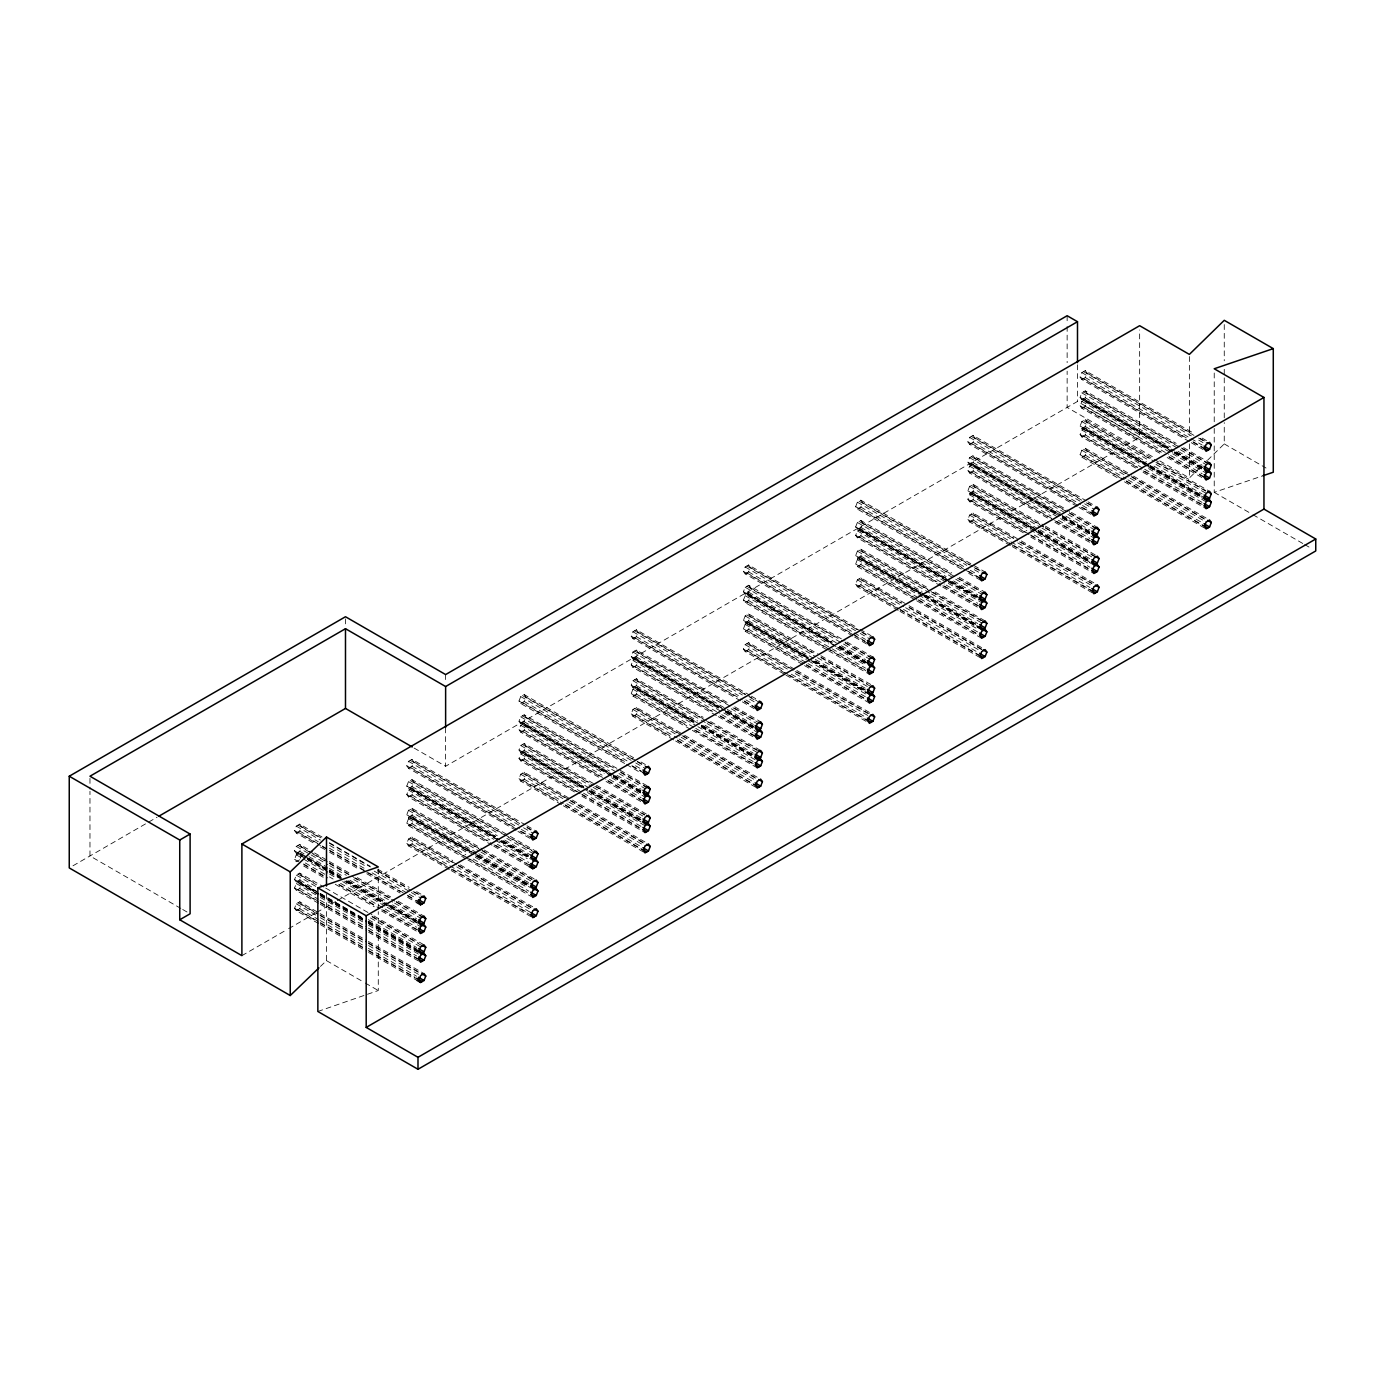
<?xml version="1.0" encoding="UTF-8"?>
<svg xmlns="http://www.w3.org/2000/svg" width="1385" height="1385" viewBox="0 0 1385 1385"><rect width="100%" height="100%" fill="white"/><g stroke="black" fill="none" stroke-linecap="round" stroke-linejoin="round"><path stroke-width="0.75" stroke-dasharray="5 3.75" d="M312.975 842.686L296.286 833.043L294.555 830.584L296.286 826.135L299.731 824.144L321.995 837.007M296.286 833.043L299.731 831.052L301.463 826.603L299.731 824.144M327.812 871.511L296.286 853.298L294.555 850.84L296.286 846.391L299.731 844.4L312.716 851.896M299.731 859.756L296.286 861.747L294.555 859.289L296.286 854.839L299.731 852.848L307.158 857.142M296.286 853.298L299.731 851.308L301.463 846.858L299.731 844.4M300.303 858.284L301.463 855.307L299.731 852.848M318.55 894.866L296.286 882.003L294.555 879.544L296.286 875.095L299.731 873.104L323.848 887.041M318.55 903.314L296.286 890.468L294.555 888.01L296.286 883.561L299.731 881.553L318.29 892.269M296.286 882.003L299.731 880.012L301.463 875.562L299.731 873.104M296.286 890.468L299.731 888.46L301.463 884.011L299.731 881.553M318.55 923.57L296.286 910.707L294.555 908.266L296.286 903.816L299.731 901.808L318.29 912.525M296.286 910.707L299.731 908.716L301.463 904.267L299.731 901.808M516.103 830.377L408.506 768.26L406.774 765.801L408.506 761.352L411.951 759.361L525.123 824.698M408.506 768.26L411.951 766.269L413.682 761.819L411.951 759.361M497.544 839.933L408.506 788.515L406.774 786.057L408.506 781.607L411.951 779.616L508.433 835.311M491.987 845.162L408.506 796.964L406.774 794.505L408.506 790.056L411.951 788.065L495.432 836.263M408.506 788.515L411.951 786.524L413.682 782.075L411.951 779.616M408.506 796.964L411.951 794.973L413.682 790.523L411.951 788.065M473.428 854.701L408.506 817.219L406.774 814.761L408.506 810.312L411.951 808.321L482.447 849.022M466.018 858.873L408.506 825.668L406.774 823.209L408.506 818.76L411.951 816.769L476.89 854.268M408.506 817.219L411.951 815.228L413.682 810.779L411.951 808.321M408.506 825.668L411.951 823.677L413.682 819.227L411.951 816.769M449.311 869.486L408.506 845.923L406.774 843.465L408.506 839.016L411.951 837.025L452.774 860.587M408.506 845.923L411.951 843.932L413.682 839.483L411.951 837.025M624.618 763.447L520.725 703.476L518.994 701.018L520.725 696.568L524.171 694.56L633.637 757.768M520.725 703.476L524.171 701.468L525.902 697.019L524.171 694.56M611.633 776.206L520.725 723.714L518.994 721.273L520.725 716.824L524.171 714.816L648.474 786.593M598.632 777.158L520.725 732.18L518.994 729.722L520.725 725.273L524.171 723.282L613.226 774.682M520.725 723.714L524.171 721.723L525.902 717.274L524.171 714.816M520.725 732.18L524.171 730.189L525.902 725.74L524.171 723.282M581.942 787.771L520.725 752.436L518.994 749.977L520.725 745.528L524.171 743.537L594.667 784.239M574.515 791.943L520.725 760.884L518.994 758.426L520.725 753.977L524.171 751.986L583.535 786.264M520.725 752.436L524.171 750.428L525.902 745.978L524.171 743.537M520.725 760.884L524.171 758.893L525.902 754.444L524.171 751.986M561.531 804.702L520.725 781.14L518.994 778.682L520.725 774.232L524.171 772.241L570.551 799.024M520.725 781.14L524.171 779.149L525.902 774.7L524.171 772.241M740.542 700.81L632.945 638.675L631.214 636.217L632.945 631.768L636.39 629.777L749.562 695.114M632.945 638.675L636.39 636.684L638.121 632.235L636.39 629.777M718.278 708.202L632.945 658.931L631.214 656.473L632.945 652.023L636.39 650.032L727.298 702.524M716.426 715.595L632.945 667.38L631.214 664.921L632.945 660.472L636.39 658.481L725.446 709.899M632.945 658.931L636.39 656.94L638.121 652.491L636.39 650.032M632.945 667.38L636.39 665.389L638.121 660.939L636.39 658.481M694.162 722.987L632.945 687.635L631.214 685.177L632.945 680.727L636.39 678.737L703.182 717.309M690.457 729.306L632.945 696.101L631.214 693.643L632.945 689.193L636.39 687.185L695.755 721.464M632.945 687.635L636.39 685.644L638.121 681.195L636.39 678.737M632.945 696.101L636.39 694.093L638.121 689.643L636.39 687.185M673.751 739.919L632.945 716.339L631.214 713.898L632.945 709.449L636.39 707.441L682.77 734.223M632.945 716.339L636.39 714.348L638.121 709.899L636.39 707.441M852.762 636.009L745.165 573.892L743.433 571.434L745.165 566.984L748.61 564.993L858.077 628.184M745.165 573.892L748.61 571.901L750.341 567.452L748.61 564.993M836.073 646.622L745.165 594.148L743.433 591.689L745.165 587.24L748.61 585.249L845.092 640.943M826.793 649.721L745.165 602.596L743.433 600.138L745.165 595.688L748.61 593.698L832.091 641.896M745.165 594.148L748.61 592.157L750.341 587.707L748.61 585.249M745.165 602.596L748.61 600.605L750.341 596.156L748.61 593.698M810.087 660.333L745.165 622.852L743.433 620.393L745.165 615.944L748.61 613.953L819.106 654.655M802.677 664.506L745.165 631.3L743.433 628.842L745.165 624.393L748.61 622.402L807.974 656.68M745.165 622.852L748.61 620.861L750.341 616.412L748.61 613.953M745.165 631.3L748.61 629.309L750.341 624.86L748.61 622.402M784.118 674.045L745.165 651.556L743.433 649.098L745.165 644.648L748.61 642.657L794.99 669.44M745.165 651.556L748.61 649.565L750.341 645.116L748.61 642.657M961.277 569.079L857.384 509.091L855.653 506.65L857.384 502.201L860.829 500.193L985.133 571.97M857.384 509.091L860.829 507.1L862.561 502.651L860.829 500.193M946.422 580.765L857.384 529.347L855.653 526.906L857.384 522.457L860.829 520.448L951.737 572.94M940.865 586.011L857.384 537.813L855.653 535.354L857.384 530.905L860.829 528.914L949.885 580.315M857.384 529.347L860.829 527.356L862.561 522.907L860.829 520.448M857.384 537.813L860.829 535.805L862.561 531.355L860.829 528.914M922.306 595.55L857.384 558.068L855.653 555.61L857.384 551.161L860.829 549.17L927.621 587.725M914.896 599.722L857.384 566.517L855.653 564.059L857.384 559.609L860.829 557.618L923.916 594.026M857.384 558.068L860.829 556.06L862.561 551.611L860.829 549.17M857.384 566.517L860.829 564.526L862.561 560.077L860.829 557.618M898.19 610.335L857.384 586.773L855.653 584.314L857.384 579.865L860.829 577.874L907.21 604.639M857.384 586.773L860.829 584.782L862.561 580.332L860.829 577.874M1077.201 506.443L969.604 444.308L967.873 441.85L969.604 437.4L973.049 435.409L1086.221 500.747M969.604 444.308L973.049 442.317L974.78 437.868L973.049 435.409M1054.937 513.835L969.604 464.564L967.873 462.105L969.604 457.656L973.049 455.665L1069.532 511.359M1047.51 518.007L969.604 473.012L967.873 470.554L969.604 466.104L973.049 464.113L1060.252 514.458M969.604 464.564L973.049 462.573L974.78 458.123L973.049 455.665M969.604 473.012L973.049 471.021L974.78 466.572L973.049 464.113M1034.526 530.767L969.604 493.268L967.873 490.809L969.604 486.36L973.049 484.369L1043.546 525.071M1023.394 532.792L969.604 501.716L967.873 499.275L969.604 494.826L973.049 492.818L1036.136 529.243M969.604 493.268L973.049 491.277L974.78 486.827L973.049 484.369M969.604 501.716L973.049 499.725L974.78 495.276L973.049 492.818M1010.409 545.552L969.604 521.972L967.873 519.531L969.604 515.082L973.049 513.073L1019.429 539.856M969.604 521.972L973.049 519.981L974.78 515.532L973.049 513.073M1189.421 441.642L1081.823 379.525L1080.092 377.066L1081.823 372.617L1085.269 370.626L1194.736 433.817M1081.823 379.525L1085.269 377.534L1087 373.084L1085.269 370.626M1172.731 452.254L1081.823 399.78L1080.092 397.322L1081.823 392.873L1085.269 390.882L1176.177 443.356M1159.73 453.224L1081.823 408.229L1080.092 405.77L1081.823 401.321L1085.269 399.33L1174.324 450.748M1081.823 399.78L1085.269 397.789L1087 393.34L1085.269 390.882M1081.823 408.229L1085.269 406.238L1087 401.788L1085.269 399.33M1146.745 465.966L1081.823 428.484L1080.092 426.026L1081.823 421.577L1085.269 419.586L1209.572 491.346M1135.613 467.991L1081.823 436.933L1080.092 434.474L1081.823 430.025L1085.269 428.034L1148.355 464.46M1081.823 428.484L1085.269 426.493L1087 422.044L1085.269 419.586M1081.823 436.933L1085.269 434.942L1087 430.493L1085.269 428.034M1117.072 477.548L1081.823 457.188L1080.092 454.73L1081.823 450.281L1085.269 448.29L1131.649 475.072M1081.823 457.188L1085.269 455.198L1087 450.748L1085.269 448.29M1159.747 460.893L1189.369 477.998L1201.505 466.139M1207.564 460.218L1224.253 443.91L1224.253 422.598M320.454 966.436L326.496 960.636L326.496 892.442M72.989 865.781L157.111 817.202M414.098 748.056L445.624 766.269L1077.495 401.442L1139.647 437.331L1139.647 329.994M241.89 955.65L286.782 929.733M288.651 928.642L314.845 913.529M316.715 912.455L335.412 901.652M337.282 900.579L1139.647 437.331M317.857 1011.466L378.278 990.535L378.278 911.676M1214.229 428.415L1214.229 492.35L1263.103 475.696M1224.253 443.91L1266.011 468.026M1202.145 438.11L1209.572 442.386M1087 373.084L1192.745 434.128M1200.172 438.422L1205.729 441.625M1083.537 371.613L1196.709 436.95M1198.562 438.024L1207.841 443.39M1081.823 372.617L1191.273 435.808M1198.7 440.101L1206.127 444.377M1085.269 377.534L1189.161 437.504M1191.013 438.578L1202.145 445.018M1083.537 378.52L1191.152 440.655M1193.004 441.728L1204.136 448.151M1080.092 377.066L1185.837 438.127M1193.264 442.404L1204.396 448.827M1191.273 442.715L1206.127 451.285M1183.604 447.649L1209.572 462.642M1087 393.34L1179.76 446.888M1181.613 447.961L1207.582 462.954M1083.537 391.868L1180.02 447.58M1181.872 448.636L1207.841 463.646M1081.823 392.873L1206.127 464.633M1085.269 397.789L1170.619 447.061M1178.029 451.337L1202.145 465.256M1176.177 451.822L1202.145 466.814M1083.537 398.776L1168.888 448.048M1176.315 452.341L1204.136 468.407M1080.092 397.322L1172.853 450.869M1174.705 451.943L1204.396 469.082M1087 401.788L1172.333 451.06M1174.186 452.133L1202.024 468.199M1083.537 400.317L1172.593 451.735M1174.445 452.808L1205.989 471.021M1174.584 453.328L1206.127 471.541M1081.823 401.321L1170.862 452.739M1172.731 453.813L1206.127 473.081M1085.269 406.238L1168.75 454.436M1170.619 455.509L1202.145 473.722M1083.537 407.225L1161.461 452.22M1168.888 456.496L1204.136 476.856M1080.092 405.77L1161.721 452.895M1169.148 457.188L1204.396 477.531M1167.157 457.5L1206.127 479.989M1152.337 456.617L1067.142 407.432L1067.142 371.18M1214.229 492.35L1251.157 513.662M1252.992 514.735L1302.835 543.509M1304.67 544.565L1312.062 548.824M1087 422.044L1150.069 458.452M1157.496 462.746L1205.729 490.584M1083.537 420.573L1154.051 461.292M1155.904 462.348L1207.841 492.35M1081.823 421.577L1148.598 460.132M1156.025 464.425L1206.127 493.337M1085.269 426.493L1146.486 461.828M1153.913 466.122L1202.145 493.978M1150.208 465.533L1202.145 495.518M1083.537 427.48L1148.477 464.979M1150.329 466.052L1204.136 497.111M1080.092 426.026L1204.396 497.786M1087 430.493L1148.217 465.845M1150.069 466.918L1202.024 496.903M1083.537 429.038L1148.477 466.52M1150.329 467.593L1205.989 499.725M1148.598 467.039L1206.127 500.245M1081.823 430.025L1141.188 464.304M1148.598 468.597L1206.127 501.803M1085.269 434.942L1142.781 468.147M1144.633 469.221L1202.145 502.426M1083.537 435.946L1137.345 467.005M1144.772 471.281L1204.136 505.56M1080.092 434.474L1141.309 469.827M1143.162 470.9L1204.396 506.252M1143.041 472.285L1206.127 508.693M1133.501 476.146L1209.572 520.05M1087 450.748L1129.658 475.384M1131.528 476.457L1205.729 519.306M1083.537 449.294L1129.918 476.059M1131.787 477.133L1207.841 521.054M1081.823 450.281L1128.204 477.063M1130.056 478.137L1206.127 522.058M1085.269 455.198L1126.092 478.76M1127.944 479.833L1202.145 522.682M1083.537 456.184L1124.36 479.764M1126.213 480.837L1204.136 525.815M1080.092 454.73L1124.62 480.439M1126.472 481.513L1204.396 526.508M1124.481 481.824L1206.127 528.949M1088.073 501.82L1097.353 507.17M974.78 437.868L1080.525 498.929M1087.952 503.205L1091.657 505.352M971.318 436.413L1084.49 501.751M1086.342 502.824L1091.917 506.027M969.604 437.4L1082.776 502.738M1084.628 503.811L1093.908 509.178M973.049 442.317L1080.664 504.452M1082.516 505.508L1089.926 509.801M971.318 443.321L1075.227 503.292M1082.637 507.585L1091.917 512.935M967.873 441.85L1079.192 506.131M1081.044 507.187L1092.176 513.627M1079.053 507.516L1093.908 516.068M1071.384 512.433L1097.353 527.425M974.78 458.123L1067.541 511.671M1069.393 512.744L1095.362 527.754M971.318 456.669L1067.8 512.363M1069.653 513.437L1095.622 528.429M969.604 457.656L1066.069 513.35M1067.922 514.424L1093.908 529.434M973.049 462.573L1063.957 515.064M1065.809 516.12L1089.926 530.057M1062.105 515.532L1089.926 531.598M971.318 463.559L1060.373 514.978M1062.226 516.051L1091.917 533.19M967.873 462.105L1060.633 515.67M1062.485 516.744L1092.176 533.883M974.78 466.572L1056.409 513.697M1063.836 517.99L1089.805 532.983M971.318 465.118L1060.373 516.536M1062.226 517.609L1093.769 535.805M1062.364 518.128L1093.908 536.324M969.604 466.104L1093.908 537.882M973.049 471.021L1050.973 516.016M1058.4 520.293L1089.926 538.505M971.318 472.025L1054.816 520.223M1056.668 521.297L1091.917 541.639M967.873 470.554L1053.206 519.825M1055.076 520.899L1092.176 542.331M1054.937 522.284L1093.908 544.79M1045.398 526.144L1097.353 556.147M974.78 486.827L1043.424 526.456M1045.277 527.529L1095.362 556.458M971.318 485.373L1043.684 527.148M1045.536 528.222L1095.622 557.134M969.604 486.36L1040.1 527.062M1041.953 528.135L1093.908 558.138M973.049 491.277L1037.988 528.776M1039.841 529.832L1089.926 558.761M1037.988 530.317L1089.926 560.302M971.318 492.281L1036.257 529.762M1038.109 530.836L1091.917 561.894M967.873 490.809L1030.942 527.235M1038.369 531.511L1092.176 562.587M974.78 495.276L1035.997 530.628M1037.85 531.702L1089.805 561.687M971.318 493.822L1030.7 528.101M1032.552 529.174L1090.064 562.379M1036.378 531.84L1093.908 565.045M969.604 494.826L1090.185 564.439M973.049 499.725L1026.856 530.801M1034.266 535.077L1089.926 567.209M971.318 500.729L1028.83 533.935M1030.7 535.008L1091.917 570.36M967.873 499.275L1029.09 534.61M1030.942 535.683L1092.176 571.035M1030.821 537.068L1093.908 573.494M1021.282 540.929L1097.353 584.851M974.78 515.532L1013.733 538.038M1021.161 542.314L1091.657 583.016M971.318 514.077L1017.698 540.86M1019.568 541.933L1095.622 585.838M969.604 515.082L1010.409 538.644M1017.836 542.92L1093.908 586.842M973.049 519.981L1089.926 587.465M971.318 520.985L1012.141 544.547M1013.993 545.621L1091.917 590.599M967.873 519.531L1010.548 544.166M1012.4 545.223L1092.176 591.291M1012.262 546.608L1093.908 593.749M862.561 502.651L973.88 566.932M975.732 567.988L983.142 572.282M859.098 501.197L972.27 566.534M974.122 567.608L983.402 572.957M857.384 502.201L966.834 565.392M974.261 569.668L981.688 573.961M860.829 507.1L968.444 569.235M970.296 570.308L977.706 574.585M859.098 508.105L966.713 570.222M968.565 571.295L979.697 577.735M855.653 506.65L965.12 569.841M966.972 570.914L979.957 578.411M968.686 573.373L981.688 580.869M959.164 577.233L985.133 592.226M862.561 522.907L951.616 574.325M959.026 578.618L979.437 590.391M859.098 521.452L955.581 577.147M957.433 578.22L983.402 593.213M857.384 522.457L953.85 578.151M955.702 579.224L981.688 594.217M860.829 527.356L946.18 576.627M953.59 580.921L977.706 594.84M951.737 581.388L977.706 596.381M859.098 528.36L950.006 580.852M951.876 581.908L979.697 597.974M855.653 526.906L948.413 580.453M950.266 581.527L979.957 598.666M862.561 531.355L947.894 580.644M949.746 581.7L977.585 597.766M859.098 529.901L946.301 580.246M948.154 581.319L981.55 600.605M948.292 581.838L981.688 601.125M857.384 530.905L946.422 582.323M948.292 583.379L981.688 602.665M860.829 535.805L944.31 584.02M946.18 585.093L977.706 603.289M859.098 536.809L937.022 581.804M944.449 586.08L979.697 606.44M855.653 535.354L940.986 584.626M942.856 585.699L979.957 607.115M942.718 587.084L981.688 609.573M935.048 592.001L985.133 620.93M862.561 551.611L931.205 591.256M933.057 592.33L983.142 621.242M859.098 550.157L929.612 590.858M931.464 591.932L983.402 621.917M857.384 551.161L929.733 592.936M931.586 594.009L981.688 622.921M860.829 556.06L922.046 591.412M929.473 595.706L977.706 623.544M925.769 595.1L977.706 625.102M859.098 557.064L924.037 594.546M925.89 595.619L979.697 626.695M855.653 555.61L922.445 594.165M924.297 595.238L979.957 627.37M862.561 560.077L977.585 626.487M859.098 558.605L922.185 595.031M924.037 596.104L981.55 629.309M924.159 596.623L981.688 629.829M857.384 559.609L916.749 593.888M918.601 594.961L977.966 629.24M860.829 564.526L918.342 597.731M920.194 598.805L977.706 632.01M859.098 565.513L916.61 598.718M918.48 599.792L979.697 635.144M855.653 564.059L916.87 599.411M918.722 600.484L979.957 635.819M916.749 600.796L981.688 638.277M909.062 605.712L985.133 649.634M862.561 580.332L901.514 602.821M908.941 607.097L983.142 649.946M859.098 578.861L901.774 603.496M909.201 607.79L983.402 650.638M857.384 579.865L903.764 606.647M905.617 607.721L981.688 651.625M860.829 584.782L896.078 605.124M903.505 609.417L977.706 652.248M859.098 585.768L898.069 608.257M899.921 609.331L979.697 655.399M855.653 584.314L898.328 608.95M900.181 610.023L979.957 656.074M900.042 611.408L981.688 658.533M859.929 629.257L871.061 635.68M750.341 567.452L859.791 630.642M861.66 631.716L867.218 634.936M746.879 565.98L860.05 631.318M861.92 632.391L871.182 637.758M745.165 566.984L858.336 632.322M860.189 633.395L869.468 638.745M748.61 571.901L852.502 631.872M854.355 632.945L865.486 639.385M746.879 572.888L865.625 641.445M743.433 571.434L852.9 634.624M854.753 635.698L867.737 643.194M854.614 637.083L869.468 645.652M846.945 642.017L872.914 657.009M750.341 587.707L843.101 641.255M844.954 642.328L870.923 657.321M746.879 586.236L837.787 638.727M845.214 643.004L871.182 658.013M745.165 587.24L841.63 642.934M843.482 644.008L869.468 659M748.61 592.157L839.518 644.631M841.37 645.704L865.486 659.624M839.518 646.189L865.486 661.182M746.879 593.144L832.229 642.415M839.656 646.708L867.477 662.774M743.433 591.689L832.489 643.107M839.899 647.384L867.737 663.45M750.341 596.156L831.97 643.281M839.397 647.574L865.365 662.567M746.879 594.702L835.934 646.102M837.787 647.176L869.33 665.389M837.925 647.695L865.746 663.761M745.165 595.688L828.645 643.886M836.073 648.18L865.746 665.319M748.61 600.605L830.238 647.73M832.091 648.803L865.486 668.089M746.879 601.592L867.477 671.223M743.433 600.138L825.062 647.262M826.914 648.336L865.885 670.842M828.645 650.794L869.468 674.356M820.959 655.728L872.914 685.713M750.341 616.412L813.41 652.82M820.838 657.113L867.218 683.896M746.879 614.94L813.67 653.512M821.097 657.788L871.182 686.718M745.165 615.944L815.661 656.646M817.514 657.719L869.468 687.704M748.61 620.861L813.549 658.342M815.401 659.416L865.486 688.345M815.401 660.957L865.486 689.886M746.879 621.848L808.113 657.2M815.523 661.493L867.477 691.479M743.433 620.393L812.077 660.022M813.93 661.095L867.737 692.154M750.341 624.86L811.558 660.212M813.41 661.286L865.365 691.271M746.879 623.406L809.965 659.814M811.818 660.887L869.33 694.093M811.939 661.407L869.468 694.612M745.165 624.393L806.382 659.745M808.234 660.818L865.746 694.024M748.61 629.309L806.122 662.515M807.974 663.588L865.486 696.793M746.879 630.313L804.391 663.519M806.26 664.575L865.625 698.854M743.433 628.842L799.093 660.974M806.503 665.267L867.737 700.62M804.529 665.579L869.468 703.078M796.842 670.513L872.914 714.418M750.341 645.116L794.869 670.825M796.721 671.898L870.923 714.747M746.879 643.661L793.259 670.427M795.128 671.5L871.182 715.422M745.165 644.648L787.823 669.284M795.25 673.577L869.468 716.426M748.61 649.565L783.858 669.907M791.285 674.201L865.486 717.049M746.879 650.569L787.701 674.131M789.554 675.205L867.477 720.183M743.433 649.098L786.109 673.733M787.961 674.807L867.737 720.875M785.97 675.118L869.468 723.316M751.414 696.188L760.694 701.537M638.121 632.235L745.719 694.37M747.571 695.426L756.851 700.793M634.659 630.781L747.831 696.118M749.701 697.192L758.963 702.541M632.945 631.768L742.395 694.976M749.822 699.252L757.249 703.545M636.39 636.684L738.43 695.599M745.857 699.875L753.267 704.169M634.659 637.689L742.273 699.806M744.126 700.879L755.258 707.302M631.214 636.217L736.958 697.278M744.386 701.554L755.517 707.995M742.395 701.883L757.249 710.453M734.725 706.8L760.694 721.793M638.121 652.491L727.177 703.909M734.587 708.185L754.998 719.975M634.659 651.037L731.141 706.731M732.994 707.804L758.963 722.797M632.945 652.023L723.853 704.515M731.263 708.791L757.249 723.801M636.39 656.94L725.446 708.358M727.298 709.432L753.267 724.424M727.298 710.972L753.267 725.965M634.659 657.944L725.567 710.418M727.437 711.492L755.258 727.558M631.214 656.473L720.269 707.891M722.122 708.964L753.665 727.177M638.121 660.939L723.455 710.211M725.307 711.284L753.146 727.35M634.659 659.485L718.157 707.683M725.567 711.977L757.11 730.172M725.705 712.496L753.527 728.562M632.945 660.472L721.983 711.89M723.853 712.963L757.249 732.249M636.39 665.389L719.871 713.587M721.741 714.66L753.267 732.873M634.659 666.393L712.582 711.371M720.01 715.664L755.258 736.006M631.214 664.921L712.842 712.063M720.269 716.339L755.517 736.699M718.278 716.651L757.249 739.157M710.609 721.585L760.694 750.514M638.121 681.195L706.765 720.823M708.618 721.897L758.703 750.826M634.659 679.741L705.173 720.442M707.025 721.516L758.963 751.501M632.945 680.727L705.294 722.503M707.146 723.576L757.249 752.505M636.39 685.644L697.607 720.996M705.034 725.273L753.267 753.128M703.182 725.757L753.267 754.669M634.659 686.648L699.598 724.13M701.451 725.203L755.258 756.262M631.214 685.177L694.283 721.602M701.71 725.878L755.517 756.954M638.121 689.643L693.781 721.775M701.191 726.069L753.146 756.054M634.659 688.189L694.041 722.468M701.451 726.744L757.11 758.893M701.589 727.263L757.249 759.413M632.945 689.193L696.014 725.601M697.867 726.675L757.249 760.954M636.39 694.093L693.902 727.298M695.755 728.372L753.267 761.577M634.659 695.097L686.614 725.082M695.893 730.449L755.258 764.728M631.214 693.643L686.873 725.775M694.283 730.051L755.517 765.403M692.31 730.362L757.249 767.861M684.623 735.297L760.694 779.218M638.121 709.899L680.797 734.535M682.649 735.608L754.998 777.383M634.659 708.445L681.039 735.227M682.909 736.301L758.963 780.205M632.945 709.449L679.325 736.214M681.178 737.287L757.249 781.209M636.39 714.348L677.213 737.911M679.066 738.984L753.267 781.832M634.659 715.352L669.907 735.695M677.334 739.988L755.258 784.966M631.214 713.898L670.167 736.387M677.594 740.663L755.517 785.659M675.603 740.975L757.249 788.117M641.047 762.044L648.474 766.338M525.902 697.019L635.351 760.226M637.221 761.3L646.483 766.649M522.439 695.564L635.611 760.902M637.481 761.975L646.743 767.325M520.725 696.568L633.897 761.906M635.75 762.979L645.029 768.329M524.171 701.468L628.063 761.456M635.49 765.749L641.047 768.952M522.439 702.472L624.479 761.386M631.906 765.663L641.186 771.029M518.994 701.018L624.739 762.062M632.166 766.355L643.298 772.778M626.47 764.52L641.307 773.09M525.902 717.274L618.662 770.839M620.515 771.912L646.483 786.905M522.439 715.82L613.347 768.311M620.774 772.588L646.743 787.58M520.725 716.824L617.191 772.518M619.043 773.592L645.029 788.584M524.171 721.723L609.521 770.995M616.931 775.288L641.047 789.208M615.078 775.756L641.047 790.766M522.439 722.728L611.495 774.146M613.347 775.219L643.038 792.341M518.994 721.273L611.755 774.821M613.607 775.894L643.298 793.034M525.902 725.74L611.235 775.011M613.088 776.067L640.926 792.151M522.439 724.268L611.495 775.687M613.347 776.76L644.891 794.973M613.486 777.279L645.029 795.492M520.725 725.273L604.206 773.471M611.633 777.747L645.029 797.033M524.171 730.189L602.094 775.167M609.521 779.461L641.047 797.656M522.439 731.176L605.938 779.374M607.79 780.447L643.038 800.807M518.994 729.722L600.623 776.846M608.05 781.14L643.298 801.482M606.059 781.452L645.029 803.941M596.519 785.312L648.474 815.298M525.902 745.978L588.971 782.404M596.398 786.697L644.631 814.536M522.439 744.524L592.953 785.226M594.806 786.299L646.743 816.302M520.725 745.528L591.222 786.23M593.074 787.303L645.029 817.288M524.171 750.428L589.11 787.927M590.962 789L641.047 817.912M590.962 790.541L641.047 819.47M522.439 751.432L583.674 786.784M591.083 791.06L643.038 821.063M518.994 749.977L587.638 789.606M589.491 790.679L643.298 821.738M525.902 754.444L587.119 789.779M588.971 790.852L640.926 820.855M522.439 752.973L581.821 787.251M589.231 791.545L644.891 823.677M583.795 788.844L641.307 822.049M520.725 753.977L580.09 788.255M587.517 792.532L645.029 825.737M524.171 758.893L581.683 792.099M583.535 793.172L641.047 826.378M522.439 759.88L579.951 793.086M581.821 794.159L643.038 829.511M518.994 758.426L580.211 793.778M582.064 794.851L643.298 830.186M581.942 796.236L645.029 832.645M572.403 800.08L648.474 844.002M525.902 774.7L568.577 799.335M570.43 800.409L644.631 843.24M522.439 773.228L568.819 800.011M570.689 801.084L646.743 845.006M520.725 774.232L567.106 801.015M568.958 802.088L645.029 845.993M524.171 779.149L559.419 799.491M566.846 803.785L641.047 846.633M522.439 780.136L563.262 803.698M565.115 804.772L643.038 849.767M518.994 778.682L557.947 801.171M565.374 805.464L643.298 850.442M563.383 805.776L645.029 852.9M526.975 825.772L536.255 831.121M413.682 761.819L519.427 822.863M526.854 827.157L534.264 831.433M410.22 760.348L519.687 823.556M527.114 827.832L530.819 829.979M408.506 761.352L521.678 826.689M523.53 827.763L532.809 833.112M411.951 766.269L519.565 828.386M521.418 829.459L530.697 834.809M410.22 767.255L514.129 827.243M521.539 831.537L527.114 834.74M406.774 765.801L518.094 830.065M519.946 831.138L531.078 837.561M517.955 831.45L530.94 838.946M510.286 836.384L536.255 851.377M413.682 782.075L534.264 851.688M410.22 780.603L506.702 836.315M508.555 837.371L534.523 852.381M408.506 781.607L499.414 834.099M506.823 838.375L532.809 853.368M411.951 786.524L497.302 835.796M504.711 840.072L530.697 855.064M502.859 840.556L528.828 855.549M410.22 787.511L495.57 836.782M502.997 841.076L527.114 854.995M406.774 786.057L499.535 839.604M501.387 840.678L531.078 857.817M413.682 790.523L499.015 839.795M500.868 840.868L528.706 856.934M410.22 789.069L499.275 840.47M501.128 841.543L527.114 856.536M499.414 840.989L530.94 859.202M408.506 790.056L493.839 839.327M495.691 840.401L527.235 858.613M411.951 794.973L489.874 839.951M497.302 844.244L528.828 862.457M410.22 795.959L488.143 840.955M495.57 845.248L527.114 863.444M406.774 794.505L492.108 843.777M493.978 844.85L531.078 866.283M493.839 846.235L529.087 866.594M484.3 850.096L536.255 880.081M413.682 810.779L534.264 880.393M410.22 809.307L480.733 850.026M482.586 851.082L534.523 881.085M408.506 810.312L479.002 851.013M480.855 852.087L532.809 882.072M411.951 815.228L476.89 852.71M478.743 853.783L528.828 882.712M478.743 855.341L528.828 884.253M410.22 816.215L475.159 853.714M477.011 854.787L527.114 883.699M406.774 814.761L475.419 854.389M477.271 855.463L531.078 886.521M413.682 819.227L469.342 851.359M476.752 855.653L528.706 885.638M410.22 817.773L469.602 852.052M477.011 856.328L527.114 885.257M475.297 855.774L530.94 887.906M408.506 818.76L467.87 853.039M475.297 857.332L527.235 887.318M411.951 823.677L465.758 854.735M473.168 859.029L528.828 891.161M410.22 824.681L467.732 857.886M469.602 858.942L527.114 892.165M406.774 823.209L464.287 856.415M466.139 857.488L527.373 892.84M467.87 859.947L530.94 896.372M460.184 864.881L536.255 908.785M413.682 839.483L456.358 864.119M458.21 865.192L534.264 909.114M410.22 838.029L456.6 864.794M458.47 865.867L534.523 909.789M408.506 839.016L449.311 862.578M456.738 866.871L532.809 910.793M411.951 843.932L530.697 912.49M410.22 844.937L445.468 865.279M452.895 869.572L527.114 912.403M406.774 843.465L449.45 868.101M451.302 869.174L531.078 915.243M451.164 870.559L530.94 916.628M377.655 869.139L409.198 887.352M416.608 891.628L424.035 895.922M301.463 826.603L321.874 838.392M329.284 842.669L370.107 866.231M377.534 870.524L407.207 887.664M414.634 891.94L422.044 896.233M298 825.148L320.264 837.994M329.543 843.361L370.366 866.923M377.776 871.2L411.172 890.486M413.042 891.559L422.304 896.909M296.286 826.135L320.402 840.072M329.682 845.421L366.783 866.837M374.21 871.13L409.458 891.473M411.31 892.546L420.59 897.913M299.731 831.052L318.29 841.768M329.422 848.191L364.67 868.551M372.08 872.827L407.346 893.186M409.198 894.243L416.608 898.536M298 832.056L320.264 844.902M322.116 845.975L327.691 849.195M329.543 850.251L366.644 871.684M368.514 872.758L405.615 894.173M407.467 895.247L414.894 899.54M294.555 830.584L320.524 845.594M322.376 846.65L327.951 849.871M329.803 850.944L365.051 871.286M366.904 872.36L400.3 891.646M407.727 895.922L418.859 902.362M320.402 846.979L327.812 851.256M329.682 852.329L359.356 869.468M366.783 873.745L400.178 893.031M407.588 897.307L416.868 902.674M314.568 852.97L327.552 860.466M329.422 861.539L349.816 873.329M357.243 877.605L390.639 896.891M398.066 901.168L424.035 916.16M301.463 846.858L327.431 861.851M329.284 862.924L353.4 876.844M355.27 877.917L394.223 900.423M396.075 901.479L422.044 916.489M298 845.404L310.984 852.9M312.854 853.974L327.691 862.543M329.543 863.599L351.807 876.463M353.66 877.536L394.483 901.098M396.335 902.172L422.304 917.164M296.286 846.391L309.27 853.887M311.123 854.96L327.812 864.604M329.682 865.677L346.371 875.32M353.798 879.596L392.751 902.102M394.604 903.158L420.59 918.168M299.731 851.308L307.158 855.584M309.011 856.657L327.552 867.374M329.422 868.447L342.407 875.943M349.816 880.237L385.082 900.579M392.492 904.872L416.608 918.792M309.011 858.215L327.552 868.914M329.422 869.988L340.554 876.411M347.964 880.704L388.787 904.267M390.639 905.34L416.608 920.332M298 852.312L327.691 869.434M329.543 870.507L340.675 876.947M348.102 881.224L383.351 901.583M390.778 905.859L418.599 921.925M294.555 850.84L305.687 857.263M307.539 858.336L327.951 870.126M329.803 871.2L344.64 879.769M346.492 880.843L387.315 904.405M389.168 905.478L418.859 922.618M307.02 858.527L327.431 870.299M329.284 871.373L344.138 879.942M345.99 881.016L386.796 904.578M388.648 905.651L416.487 921.717M298 853.852L305.427 858.129M307.28 859.202L327.691 870.992M329.543 872.065L338.823 877.415M346.25 881.708L420.451 924.539M329.682 872.585L342.666 880.081M344.519 881.154L420.59 925.059M296.286 854.839L327.812 873.052M329.682 874.125L335.239 877.346M342.666 881.622L385.324 906.257M387.194 907.331L420.59 926.617M305.306 862.976L327.552 875.822M329.422 876.895L333.127 879.042M340.554 883.318L383.212 907.954M385.082 909.027L416.608 927.24M303.575 863.963L327.691 877.9M338.823 884.322L375.924 905.738M383.351 910.032L418.599 930.374M294.555 859.289L301.982 863.582M303.834 864.655L324.228 876.428M339.083 884.998L379.888 908.577M381.758 909.633L418.859 931.066M303.696 866.04L324.107 877.813M335.239 884.253L374.21 906.742M381.619 911.018L420.59 933.525M325.7 888.097L372.08 914.879M373.95 915.952L424.035 944.882M301.463 875.562L316.299 884.132M371.959 916.264L418.339 943.047M298 874.108L316.559 884.825M372.219 916.957L422.304 945.868M296.286 875.095L316.68 886.885M370.488 917.943L420.59 946.873M299.731 880.012L314.568 888.581M368.375 919.64L416.608 947.496M320.143 893.342L360.948 916.905M368.375 921.198L416.608 949.037M298 881.016L318.411 892.788M320.264 893.862L366.644 920.644M368.514 921.717L418.599 950.629M294.555 879.544L318.671 893.481M320.524 894.554L366.904 921.319M368.756 922.393L418.859 951.322M301.463 884.011L318.152 893.654M320.004 894.727L366.402 921.51M368.254 922.583L416.487 950.422M298 882.557L318.411 894.346M320.264 895.42L366.644 922.185M368.514 923.258L420.451 953.261M320.402 895.939L366.783 922.704M368.635 923.778L420.59 953.78M296.286 883.561L318.55 896.407M320.402 897.48L366.783 924.262M368.635 925.336L420.59 955.321M299.731 888.46L318.29 899.177M320.143 900.25L366.523 927.032M368.375 928.106L416.608 955.944M298 889.464L318.411 901.254M320.264 902.31L366.644 929.093M368.514 930.166L418.599 959.095M294.555 888.01L318.671 901.929M320.524 903.003L366.904 929.785M368.756 930.858L418.859 959.77M320.402 904.388L366.783 931.17M368.635 932.244L420.59 962.229M320.143 913.598L366.523 940.38M368.375 941.454L424.035 973.586M301.463 904.267L318.152 913.91M320.004 914.983L366.402 941.765M368.254 942.839L422.044 973.897M298 902.812L318.411 914.602M320.264 915.658L366.644 942.441M368.514 943.514L422.304 974.573M296.286 903.816L318.55 916.662M320.402 917.736L366.783 944.518M368.635 945.591L420.59 975.577M299.731 908.716L318.29 919.432M320.143 920.506L366.523 947.288M368.375 948.361L416.608 976.2M298 909.72L318.411 921.492M320.264 922.566L366.644 949.348M368.514 950.422L414.894 977.204M294.555 908.266L318.671 922.185M320.524 923.258L366.904 950.041M368.756 951.097L418.859 980.026M320.402 924.643L366.783 951.426M368.635 952.482L416.868 980.338M326.496 960.636L363.493 981.982M365.328 983.056L378.278 990.535M180.829 908.422L89.973 855.965L89.973 791.32M182.681 909.495L190.109 913.788M1224.253 324.575L1224.253 360.793M1224.253 369.328L1224.253 375.716M1224.253 377.845L1224.253 420.469M1214.229 373.015L1214.229 426.286M1189.369 356.534L1189.369 435.375M1189.369 443.91L1189.369 477.998M1077.495 364.809L1077.495 401.442M1067.142 315.728L1067.142 324.263M1067.142 326.393L1067.142 362.645M445.624 674.564L445.624 683.082M445.624 727.869L445.624 766.269M378.278 869.07L378.278 909.547M345.488 618.87L345.488 627.405M89.973 778.387L89.973 789.156"/><path stroke-width="1.5" d="M424.035 902.812L425.766 898.363L424.035 895.922L420.59 897.913L418.859 902.362L420.59 904.82L424.035 902.812L418.478 899.609M424.035 923.068L425.766 918.619L424.035 916.16L420.59 918.168L418.859 922.618L420.59 925.059L424.035 923.068L418.478 919.865M424.035 931.534L425.766 927.084L424.035 924.626L420.59 926.617L418.859 931.066L420.59 933.525L424.035 931.534L418.478 928.314M424.035 951.789L425.766 947.323L424.035 944.882L420.59 946.873L418.859 951.322L420.59 953.78L424.035 951.789L418.478 948.569M424.035 960.238L425.766 955.788L424.035 953.33L420.59 955.321L418.859 959.77L420.59 962.229L424.035 960.238L418.478 957.018M424.035 980.493L425.766 976.044L424.035 973.586L420.59 975.577L418.859 980.026L420.59 982.484L424.035 980.493L418.478 977.273M536.255 838.029L537.986 833.58L536.255 831.121L532.809 833.112L531.078 837.561L532.809 840.02L536.255 838.029L530.697 834.809M536.255 858.284L537.986 853.835L536.255 851.377L532.809 853.368L531.078 857.817L532.809 860.275L536.255 858.284L530.697 855.064M536.255 866.733L537.986 862.284L536.255 859.825L532.809 861.816L531.078 866.283L532.809 868.724L536.255 866.733L530.697 863.53M536.255 886.989L537.986 882.539L536.255 880.081L532.809 882.072L531.078 886.521L532.809 888.98L536.255 886.989L530.697 883.786M536.255 895.437L537.986 890.988L536.255 888.547L532.809 890.538L531.078 894.987L532.809 897.445L536.255 895.437L530.697 892.234M536.255 915.693L537.986 911.243L536.255 908.785L532.809 910.793L531.078 915.243L532.809 917.684L536.255 915.693L530.697 912.49M648.474 773.245L650.206 768.796L648.474 766.338L645.029 768.329L643.298 772.778L645.029 775.236L648.474 773.245L642.917 770.025M648.474 793.501L650.206 789.052L648.474 786.593L645.029 788.584L643.298 793.034L645.029 795.492L648.474 793.501L642.917 790.281M648.474 801.95L650.206 797.5L648.474 795.042L645.029 797.033L643.298 801.482L645.029 803.941L648.474 801.95L642.917 798.73M648.474 822.205L650.206 817.756L648.474 815.298L645.029 817.288L643.298 821.738L645.029 824.196L648.474 822.205L642.917 818.985M648.474 830.654L650.206 826.204L648.474 823.746L645.029 825.737L643.298 830.186L645.029 832.645L648.474 830.654L642.917 827.434M648.474 850.909L650.206 846.46L648.474 844.002L645.029 845.993L643.298 850.442L645.029 852.9L648.474 850.909L642.917 847.689M760.694 708.445L762.425 703.995L760.694 701.537L757.249 703.545L755.517 707.995L757.249 710.453L760.694 708.445L755.137 705.242M760.694 728.7L762.425 724.251L760.694 721.793L757.249 723.801L755.517 728.25L757.249 730.691L760.694 728.7L755.137 725.498M760.694 737.166L762.425 732.717L760.694 730.259L757.249 732.249L755.517 736.699L757.249 739.157L760.694 737.166L755.137 733.946M760.694 757.405L762.425 752.955L760.694 750.514L757.249 752.505L755.517 756.954L757.249 759.413L760.694 757.405L755.137 754.202M760.694 765.87L762.425 761.421L760.694 758.963L757.249 760.954L755.517 765.403L757.249 767.861L760.694 765.87L755.137 762.65M760.694 786.126L762.425 781.677L760.694 779.218L757.249 781.209L755.517 785.659L757.249 788.117L760.694 786.126L755.137 782.906M872.914 643.661L874.645 639.212L872.914 636.754L869.468 638.745L867.737 643.194L869.468 645.652L872.914 643.661L867.356 640.441M872.914 663.917L874.645 659.468L872.914 657.009L869.468 659L867.737 663.45L869.468 665.908L872.914 663.917L867.356 660.697M872.914 672.366L874.645 667.916L872.914 665.458L869.468 667.449L867.737 671.898L869.468 674.356L872.914 672.366L867.356 669.163M872.914 692.621L874.645 688.172L872.914 685.713L869.468 687.704L867.737 692.154L869.468 694.612L872.914 692.621L867.356 689.418M872.914 701.07L874.645 696.62L872.914 694.162L869.468 696.17L867.737 700.62L869.468 703.078L872.914 701.07L867.356 697.867M872.914 721.325L874.645 716.876L872.914 714.418L869.468 716.426L867.737 720.875L869.468 723.316L872.914 721.325L867.356 718.122M985.133 578.878L986.864 574.429L985.133 571.97L981.688 573.961L979.957 578.411L981.688 580.869L985.133 578.878L979.576 575.658M985.133 599.134L986.864 594.684L985.133 592.226L981.688 594.217L979.957 598.666L981.688 601.125L985.133 599.134L979.576 595.914M985.133 607.582L986.864 603.133L985.133 600.674L981.688 602.665L979.957 607.115L981.688 609.573L985.133 607.582L979.576 604.362M985.133 627.838L986.864 623.388L985.133 620.93L981.688 622.921L979.957 627.37L981.688 629.829L985.133 627.838L979.576 624.618M985.133 636.286L986.864 631.837L985.133 629.379L981.688 631.37L979.957 635.819L981.688 638.277L985.133 636.286L979.576 633.066M985.133 656.542L986.864 652.093L985.133 649.634L981.688 651.625L979.957 656.074L981.688 658.533L985.133 656.542L979.576 653.322M1097.353 514.077L1099.084 509.628L1097.353 507.17L1093.908 509.178L1092.176 513.627L1093.908 516.068L1097.353 514.077L1091.795 510.875M1097.353 534.333L1099.084 529.884L1097.353 527.425L1093.908 529.434L1092.176 533.883L1093.908 536.324L1097.353 534.333L1091.795 531.13M1097.353 542.799L1099.084 538.332L1097.353 535.891L1093.908 537.882L1092.176 542.331L1093.908 544.79L1097.353 542.799L1091.795 539.579M1097.353 563.037L1099.084 558.588L1097.353 556.147L1093.908 558.138L1092.176 562.587L1093.908 565.045L1097.353 563.037L1091.795 559.834M1097.353 571.503L1099.084 567.054L1097.353 564.595L1093.908 566.586L1092.176 571.035L1093.908 573.494L1097.353 571.503L1091.795 568.283M1097.353 591.759L1099.084 587.309L1097.353 584.851L1093.908 586.842L1092.176 591.291L1093.908 593.749L1097.353 591.759L1091.795 588.538M1209.572 449.294L1211.304 444.845L1209.572 442.386L1206.127 444.377L1204.396 448.827L1206.127 451.285L1209.572 449.294L1204.015 446.074M1209.572 469.55L1211.304 465.1L1209.572 462.642L1206.127 464.633L1204.396 469.082L1206.127 471.541L1209.572 469.55L1204.015 466.329M1209.572 477.998L1211.304 473.549L1209.572 471.09L1206.127 473.081L1204.396 477.531L1206.127 479.989L1209.572 477.998L1204.015 474.795M1209.572 498.254L1211.304 493.804L1209.572 491.346L1206.127 493.337L1204.396 497.786L1206.127 500.245L1209.572 498.254L1204.015 495.034M1209.572 506.702L1211.304 502.253L1209.572 499.795L1206.127 501.803L1204.396 506.252L1206.127 508.693L1209.572 506.702L1204.015 503.499M1209.572 526.958L1211.304 522.509L1209.572 520.05L1206.127 522.058L1204.396 526.508L1206.127 528.949L1209.572 526.958L1204.015 523.755M1077.495 362.645L1077.495 321.701L1067.142 315.728L445.624 674.564L345.488 616.74L69.25 776.223L69.25 867.928L290.244 995.521L290.244 871.909L326.496 837.025L378.278 866.923L317.857 887.872L317.857 1011.466L417.993 1069.272L1315.75 550.953L1315.75 539.007L1263.951 509.091L366.194 1027.41L366.194 915.779L1263.951 397.46L1263.951 509.091M290.244 995.521L318.931 967.89M1077.495 321.701L445.624 686.527L345.488 628.703L89.973 776.223L190.109 834.047L190.109 913.788L179.738 919.761L179.738 840.02L69.25 776.223M158.981 816.129L345.488 708.445L412.245 746.982M179.738 840.02L190.109 834.047M179.738 919.761L241.89 955.65L241.89 844.002L1139.647 325.7L1189.369 354.404L1224.253 320.316L1273.282 348.622L1273.282 472.216L1263.103 475.696M366.194 1027.41L417.993 1057.309L1315.75 539.007M1273.282 348.622L1214.229 368.756L1263.951 397.46M1207.582 442.698L1211.304 444.845M1204.136 448.151L1207.841 450.298M1207.582 462.954L1211.304 465.1M1204.136 468.407L1207.841 470.554M1207.582 471.402L1211.304 473.549M1204.136 476.856L1207.841 479.002M1207.582 491.658L1211.304 493.804M1204.136 497.111L1207.841 499.258M1207.582 500.123L1211.304 502.253M1204.136 505.56L1207.841 507.706M1207.582 520.379L1211.304 522.509M1204.136 525.815L1207.841 527.962M1095.362 507.499L1099.084 509.628M1091.917 512.935L1095.622 515.082M1095.362 527.754L1099.084 529.884M1091.917 533.19L1095.622 535.337M1095.362 536.203L1099.084 538.332M1091.917 541.639L1095.622 543.786M1095.362 556.458L1099.084 558.588M1091.917 561.894L1095.622 564.041M1095.362 564.907L1099.084 567.054M1091.917 570.36L1095.622 572.49M1095.362 585.163L1099.084 587.309M1091.917 590.599L1095.622 592.745M983.142 572.282L986.864 574.429M979.697 577.735L983.402 579.865M983.142 592.538L986.864 594.684M979.697 597.974L983.402 600.12M983.142 600.986L986.864 603.133M979.697 606.44L983.402 608.569M983.142 621.242L986.864 623.388M979.697 626.695L983.402 628.825M983.142 629.69L986.864 631.837M979.697 635.144L983.402 637.29M983.142 649.946L986.864 652.093M979.697 655.399L983.402 657.546M870.923 637.065L874.645 639.212M867.477 642.519L871.182 644.666M870.923 657.321L874.645 659.468M867.477 662.774L871.182 664.921M870.923 665.769L874.645 667.916M867.477 671.223L871.182 673.37M870.923 686.025L874.645 688.172M867.477 691.479L871.182 693.625M870.923 694.491L874.645 696.62M867.477 699.927L871.182 702.074M870.923 714.747L874.645 716.876M867.477 720.183L871.182 722.329M758.703 701.866L762.425 703.995M755.258 707.302L758.963 709.449M758.703 722.122L762.425 724.251M755.258 727.558L758.963 729.705M758.703 730.57L762.425 732.717M755.258 736.006L758.963 738.153M758.703 750.826L762.425 752.955M755.258 756.262L758.963 758.409M758.703 759.274L762.425 761.421M755.258 764.728L758.963 766.857M758.703 779.53L762.425 781.677M755.258 784.966L758.963 787.113M646.483 766.649L650.206 768.796M643.038 772.103L646.743 774.232M646.483 786.905L650.206 789.052M643.038 792.341L646.743 794.488M646.483 795.354L650.206 797.5M643.038 800.807L646.743 802.936M646.483 815.609L650.206 817.756M643.038 821.063L646.743 823.192M646.483 824.058L650.206 826.204M643.038 829.511L646.743 831.658M646.483 844.313L650.206 846.46M643.038 849.767L646.743 851.913M534.264 831.433L537.986 833.58M530.819 836.886L534.523 839.033M534.264 851.688L537.986 853.835M530.819 857.142L534.523 859.289M534.264 860.137L537.986 862.284M528.966 864.517L534.523 867.737M529.087 866.594L532.809 868.724M534.264 880.393L537.986 882.539M530.819 885.846L534.523 887.993M534.264 888.858L537.986 890.988M530.819 894.294L534.523 896.441M534.264 909.114L537.986 911.243M530.819 914.55L534.523 916.697M422.044 896.233L425.766 898.363M416.746 900.596L422.304 903.816M416.868 902.674L420.59 904.82M422.044 916.489L425.766 918.619M418.599 921.925L422.304 924.072M422.044 924.938L425.766 927.084M418.599 930.374L422.304 932.52M422.044 945.193L425.766 947.323M241.89 844.002L290.244 871.909M317.857 887.872L366.194 915.779M418.599 950.629L422.304 952.776M422.044 953.642L425.766 955.788M418.599 959.095L422.304 961.225M422.044 973.897L425.766 976.044M416.746 978.277L422.304 981.48M416.868 980.338L420.59 982.484M445.624 686.527L445.624 727.471M417.993 1057.309L417.993 1069.272M345.488 628.703L345.488 708.445M326.496 837.025L326.496 886.036"/></g></svg>
